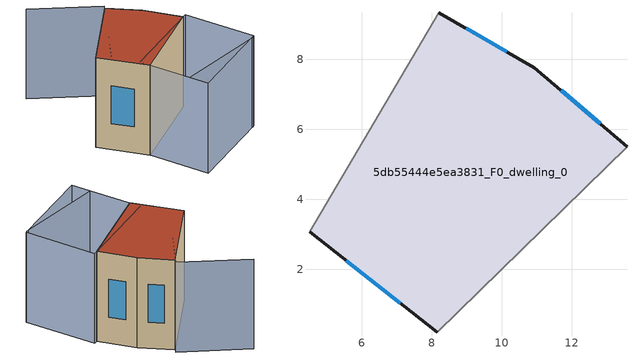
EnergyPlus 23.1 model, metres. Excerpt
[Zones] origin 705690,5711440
5db55444e5ea3831_F0_dwelling_0
 floor ground (EU_floor_Construction): 10.93,7.76 13.57,5.49 8.15,0.2 4.51,3.08 8.19,9.33 z0
 wall outside (EU_wall_Construction): 13.57,5.49 10.93,7.76 8.19,9.33 / 4.51,3.08 8.15,0.2 z0:9
 wall adiabatic (EU_wall_Construction): 8.19,9.33 4.51,3.08 / 8.15,0.2 13.57,5.49 z0:9
 window (EU_Window_Construction): 10.14,8.21 8.98,8.88 / 12.81,6.15 11.69,7.1 / 5.56,2.24 7.1,1.03 z2.6:6.4
 roof outside (EU_roof_Construction): 13.57,5.49 10.93,7.76 8.19,9.33 4.51,3.08 8.15,0.2 z9
shading: 10.47,-2.75 17.61,0.39 / 2.22,11.91 8.31,9.65 / 8.31,9.65 5.71,2.63 / 11.45,-4.19 7.56,0.98 / 7.56,0.98 13.87,5.72 / 13.87,5.72 17.76,0.55 / 17.76,0.55 11.45,-4.19 z0:9
[Building]
EU S2 Campaign: North Axis=0; Terrain=City; Solar Distribution=FullExterior
[Site:Location]
London: Latitude=51.5; Longitude=-0.5; Time Zone=0; Elevation=25
[SizingPeriod:WeatherFileDays]
AnnualSizingPeriod: Begin Month=1; Begin Day of Month=1; End Month=12; End Day of Month=31; Day of Week for Start Day=Monday; Use Weather File Daylight Saving Period=No; Use Weather File Rain and Snow Indicators=No
[MATERIAL]
EU_InternalMass_Material: Roughness=MediumRough; Thickness=0.1; Conductivity=1; Density=1800; Specific Heat=900; Thermal Absorptance=0.9; Solar Absorptance=0.7; Visible Absorptance=0.7
[MATERIAL:NOMASS] Roughness=MediumRough; Thermal Absorptance=0.9; Solar Absorptance=0.7; Visible Absorptance=0.7
Name | Thermal Resistance
EU_wall_NoMass | 0.724719
EU_roof_NoMass | 2.98947
EU_floor_NoMass | 2.39157
[WINDOWMATERIAL:SIMPLEGLAZINGSYSTEM]
EU_Window_SimpleGlazing: UFactor=2.63425; Solar Heat Gain Coefficient=0.76; Visible Transmittance=0.76
[CONSTRUCTION]
EU_wall_Construction: EU_wall_NoMass
EU_roof_Construction: EU_roof_NoMass
EU_floor_Construction: EU_floor_NoMass
EU_InternalMass_Construction: EU_InternalMass_Material
EU_Window_Construction: EU_Window_SimpleGlazing
[ZONE]
5db55444e5ea3831_F0_dwelling_0: Type=1; Multiplier=1; Ceiling Height=autocalculate; Volume=381.324; Floor Area=autocalculate; Part of Total Floor Area=Yes
[INTERNALMASS]
5db55444e5ea3831_F0_dwelling_0_EU_InternalMass: Construction=EU_InternalMass_Construction; Zone or ZoneList=5db55444e5ea3831_F0_dwelling_0; Surface Area=42.3695
[OTHEREQUIPMENT]
EU_Step8_InternalGain_5db55444e5ea3831_F0_dwelling_0_f000: Fuel Type=Electricity; Zone or ZoneList or Space or SpaceList=5db55444e5ea3831_F0_dwelling_0; Schedule=EU_Step8_GainSchedule_5db55444e5ea3831_F0_dwelling_0_f000; Design Level Calculation Method=Watts/Area; Power per Zone Floor Area=1; Fraction Latent=0; Fraction Radiant=0; Fraction Lost=0; Carbon Dioxide Generation Rate=0; EndUse Subcategory=EU_Step8_InternalGains
[ZONEVENTILATION:DESIGNFLOWRATE]
EU_ConstantAir_5db55444e5ea3831_F0_dwelling_0: Zone or ZoneList or Space or SpaceList=5db55444e5ea3831_F0_dwelling_0; Schedule=EU_AlwaysOn; Design Flow Rate Calculation Method=AirChanges/Hour; Air Changes per Hour=0.418135; Ventilation Type=Natural; Fan Pressure Rise=0; Fan Total Efficiency=1; Constant Term Coefficient=1; Temperature Term Coefficient=0; Velocity Term Coefficient=0; Velocity Squared Term Coefficient=0; Minimum Indoor Temperature=-100; Maximum Indoor Temperature=100; Delta Temperature=-100; Minimum Outdoor Temperature=-100; Maximum Outdoor Temperature=100; Maximum Wind Speed=40
[HVACTEMPLATE:THERMOSTAT]
EU_HeatOnly_5db55444e5ea3831_F0_dwelling_0: Constant Heating Setpoint=20; Constant Cooling Setpoint=50
[HVACTEMPLATE:ZONE:IDEALLOADSAIRSYSTEM]
5db55444e5ea3831_F0_dwelling_0: Template Thermostat=EU_HeatOnly_5db55444e5ea3831_F0_dwelling_0; System Availability Schedule=EU_AlwaysOn; Maximum Heating Supply Air Temperature=50; Minimum Cooling Supply Air Temperature=13; Maximum Heating Supply Air Humidity Ratio=0.0156; Minimum Cooling Supply Air Humidity Ratio=0.0077; Heating Limit=NoLimit; Cooling Limit=NoLimit; Heating Availability Schedule=EU_AlwaysOn; Cooling Availability Schedule=EU_CoolingOff; Dehumidification Control Type=ConstantSensibleHeatRatio; Cooling Sensible Heat Ratio=0.7; Dehumidification Setpoint=60; Humidification Control Type=None; Humidification Setpoint=30; Outdoor Air Method=None; Outdoor Air Flow Rate per Person=0.00944; Outdoor Air Flow Rate per Zone Floor Area=0; Outdoor Air Flow Rate per Zone=0; Demand Controlled Ventilation Type=None; Outdoor Air Economizer Type=NoEconomizer; Heat Recovery Type=None; Sensible Heat Recovery Effectiveness=0.7; Latent Heat Recovery Effectiveness=0.65
[SIZING:ZONE]
5db55444e5ea3831_F0_dwelling_0: Zone Cooling Design Supply Air Temperature Input Method=SupplyAirTemperature; Zone Cooling Design Supply Air Temperature=13; Zone Heating Design Supply Air Temperature Input Method=SupplyAirTemperature; Zone Heating Design Supply Air Temperature=50; Zone Cooling Design Supply Air Humidity Ratio=0.008; Zone Heating Design Supply Air Humidity Ratio=0.008; Cooling Design Air Flow Method=DesignDay; Cooling Design Air Flow Rate=0; Cooling Minimum Air Flow per Zone Floor Area=0.000762; Cooling Minimum Air Flow=0; Cooling Minimum Air Flow Fraction=0.2; Heating Design Air Flow Method=DesignDay; Heating Design Air Flow Rate=0; Heating Maximum Air Flow per Zone Floor Area=0.002032; Heating Maximum Air Flow=0.141576; Heating Maximum Air Flow Fraction=0.3; Account for Dedicated Outdoor Air System=No; Dedicated Outdoor Air System Control Strategy=NeutralSupplyAir; Dedicated Outdoor Air Low Setpoint Temperature for Design=autosize; Dedicated Outdoor Air High Setpoint Temperature for Design=autosize; Zone Load Sizing Method=Sensible Load Only No Latent Load; Zone Latent Cooling Design Supply Air Humidity Ratio Input Method=HumidityRatioDifference; Zone Cooling Design Supply Air Humidity Ratio Difference=0.005; Zone Latent Heating Design Supply Air Humidity Ratio Input Method=HumidityRatioDifference; Zone Humidification Design Supply Air Humidity Ratio Difference=0.005
[SCHEDULE:CONSTANT]
Name | Hourly Value
EU_AlwaysOn | 1
EU_CoolingOff | 0
[SCHEDULE:FILE]
EU_Step8_GainSchedule_5db55444e5ea3831_F0_dwelling_0_f000: File=../../schedules/5db55444e5ea3831/5db55444e5ea3831_F0_dwelling_0_f000_gain.csv; Column Number=1; Rows to Skip at Top=0; Number of Hours of Data=8760; Column Separator=Comma; Interpolate to Timestep=No; Minutes per Item=60; Adjust Schedule for Daylight Savings=Yes
